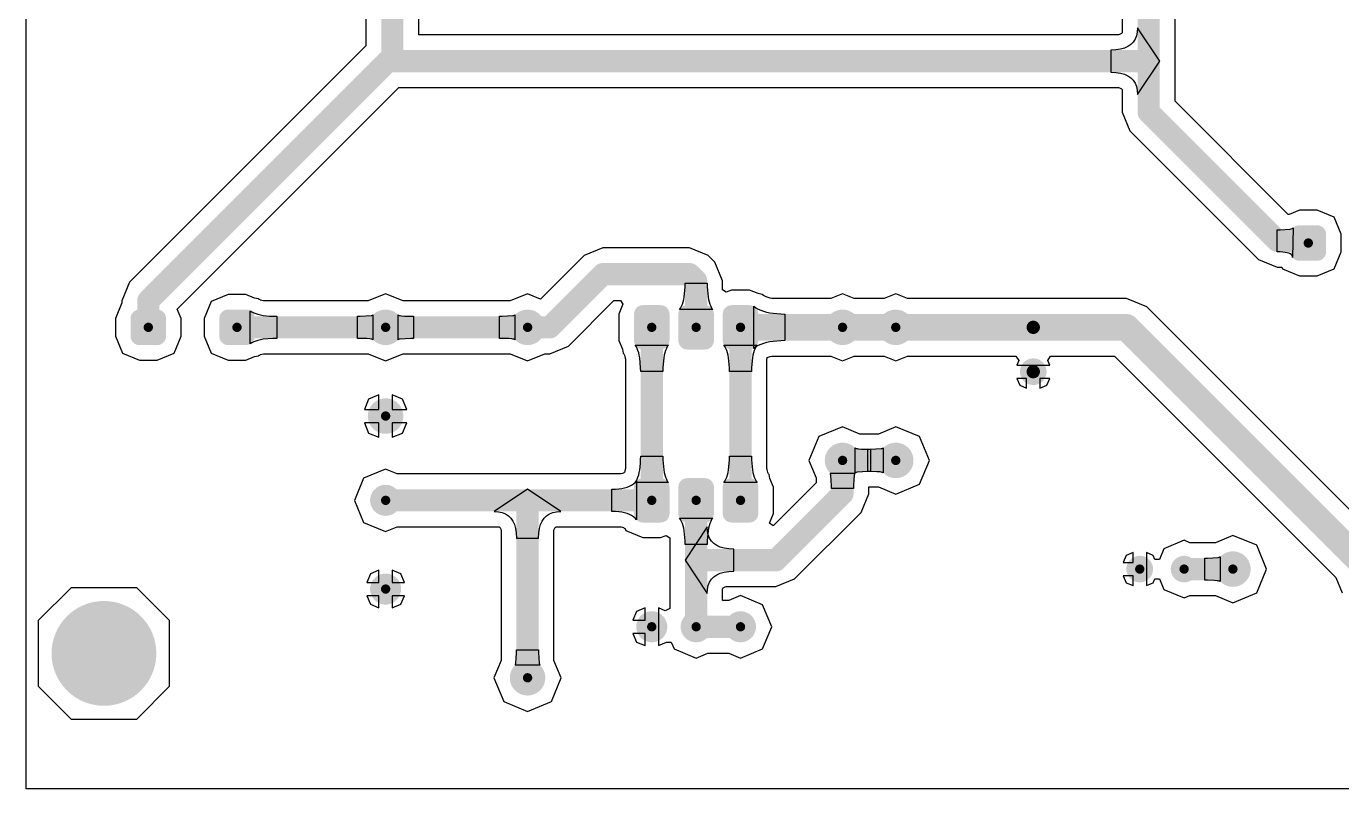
# Model space of a CAD drawing. Extents: x 1 to 6.91, y 1 to 4.95.
# Drawn here: x 1 to 3.965, y 1 to 2.719 of the extents above; entities that cross this region are included whole.
import ezdxf

# ---------------------------------------------------------------- set-up
doc = ezdxf.new("R2010")
doc.units = 0
doc.header["$MEASUREMENT"] = 0
doc.layers.add('BOTTOMLAYER', color=5, linetype='CONTINUOUS')
doc.layers.add('PADHOLELAYER', color=156, linetype='CONTINUOUS')

msp = doc.modelspace()

# ---------------------------------------------------------------- linework, layer by layer
at = {"layer": 'BOTTOMLAYER'}
for p, q in [((1, 1), (1, 4.945)), ((3.4705, 3.096), (3.4705, 2.7042)), ((3.5895, 2.64), (3.5895, 3.096)), ((1.8845, 2.6995), (1.8845, 2.9789)), ((1.7655, 2.9424), (1.7655, 2.6747)), ((3.4624, 2.6995), (1.8845, 2.6995)), ((3.4645, 2.7001), (3.4624, 2.6995)), ((3.4675, 2.7014), (3.4645, 2.7001)), ((3.4691, 2.7025), (3.4675, 2.7014)), ((3.4699, 2.7034), (3.4691, 2.7025)), ((3.4705, 2.7042), (3.4699, 2.7034)), ((3.5044, 2.7055), (3.5026, 2.697)), ((3.505, 2.715), (3.5044, 2.7055)), ((3.555, 2.64), (3.505, 2.715)), ((1.7655, 2.6747), (1.2329, 2.1421)), ((3.4756, 2.6695), (3.4666, 2.667)), ((3.4834, 2.673), (3.4756, 2.6695)), ((3.49, 2.6775), (3.4834, 2.673)), ((3.4954, 2.683), (3.49, 2.6775)), ((3.4996, 2.6895), (3.4954, 2.683)), ((3.5026, 2.697), (3.4996, 2.6895)), ((3.4564, 2.6655), (3.445, 2.665)), ((3.445, 2.665), (3.445, 2.615)), ((3.4666, 2.667), (3.4564, 2.6655)), ((3.505, 2.565), (3.555, 2.64)), ((3.555, 2.64), (3.555, 2.64)), ((3.555, 2.64), (3.555, 2.64)), ((3.555, 2.64), (3.555, 2.64)), ((3.555, 2.64), (3.555, 2.64)), ((3.555, 2.64), (3.555, 2.64)), ((3.555, 2.64), (3.555, 2.64)), ((3.555, 2.64), (3.555, 2.64)), ((3.555, 2.64), (3.555, 2.64)), ((3.555, 2.64), (3.555, 2.64)), ((3.555, 2.64), (3.555, 2.64)), ((3.5895, 2.5497), (3.5895, 2.64)), ((3.445, 2.615), (3.4564, 2.6145)), ((3.4564, 2.6145), (3.4666, 2.613)), ((3.4666, 2.613), (3.4756, 2.6105)), ((3.4756, 2.6105), (3.4834, 2.607)), ((1.3404, 2.0812), (1.8397, 2.5805)), ((1.8397, 2.5805), (3.4624, 2.5805)), ((3.4624, 2.5805), (3.4645, 2.5799)), ((3.4645, 2.5799), (3.4675, 2.5786)), ((3.4834, 2.607), (3.49, 2.6025)), ((3.49, 2.6025), (3.4954, 2.597)), ((3.4954, 2.597), (3.4996, 2.5905)), ((3.4996, 2.5905), (3.5026, 2.583)), ((3.5026, 2.583), (3.5044, 2.5745)), ((3.4675, 2.5786), (3.4691, 2.5775)), ((3.4691, 2.5775), (3.4699, 2.5766)), ((3.4699, 2.5766), (3.4705, 2.5758)), ((3.4705, 2.5758), (3.4705, 2.525)), ((3.5044, 2.5745), (3.505, 2.565)), ((3.4705, 2.525), (3.4879, 2.4829)), ((3.8447, 2.2945), (3.5895, 2.5497)), ((3.4879, 2.4829), (3.7779, 2.1929)), ((3.8469, 2.2945), (3.8447, 2.2945)), ((3.87, 2.3041), (3.8469, 2.2945)), ((3.91, 2.3041), (3.87, 2.3041)), ((3.9483, 2.2883), (3.91, 2.3041)), ((3.9641, 2.25), (3.9483, 2.2883)), ((3.82, 2.21), (3.82, 2.26)), ((3.82, 2.26), (3.8262, 2.26)), ((3.8262, 2.26), (3.8486, 2.2615)), ((3.8486, 2.2615), (3.8513, 2.262)), ((3.8513, 2.262), (3.8534, 2.2627)), ((3.8534, 2.2627), (3.8549, 2.2634)), ((3.8558, 2.2642), (3.8546, 2.1976)), ((3.8549, 2.2634), (3.8558, 2.2642)), ((3.9641, 2.21), (3.9641, 2.25)), ((2.2579, 2.2021), (2.1594, 2.1036)), ((2.3, 2.2195), (2.2579, 2.2021)), ((2.495, 2.2195), (2.3, 2.2195)), ((2.5371, 2.2021), (2.495, 2.2195)), ((2.5521, 2.1871), (2.5371, 2.2021)), ((3.8266, 2.2099), (3.82, 2.21)), ((3.8325, 2.2095), (3.8266, 2.2099)), ((3.8377, 2.2089), (3.8325, 2.2095)), ((3.8422, 2.208), (3.8377, 2.2089)), ((3.846, 2.2069), (3.8422, 2.208)), ((3.8492, 2.2055), (3.846, 2.2069)), ((3.8516, 2.2039), (3.8492, 2.2055)), ((3.8533, 2.2021), (3.8516, 2.2039)), ((3.8543, 2.2), (3.8533, 2.2021)), ((3.8546, 2.1976), (3.8543, 2.2)), ((3.9483, 2.1717), (3.9641, 2.21)), ((2.5695, 2.145), (2.5521, 2.1871)), ((3.7779, 2.1929), (3.82, 2.1755)), ((3.82, 2.1755), (3.8302, 2.1755)), ((3.8302, 2.1755), (3.8317, 2.1717)), ((3.8317, 2.1717), (3.87, 2.1559)), ((3.91, 2.1559), (3.9483, 2.1717)), ((1.2329, 2.1421), (1.2155, 2.1)), ((2.4849, 2.131), (2.485, 2.1394)), ((2.485, 2.1394), (2.535, 2.1394)), ((2.535, 2.1394), (2.5351, 2.131)), ((2.5695, 2.1246), (2.5695, 2.145)), ((3.87, 2.1559), (3.91, 2.1559)), ((1.455, 2.1141), (1.4167, 2.0983)), ((1.495, 2.1141), (1.455, 2.1141)), ((1.5144, 2.1061), (1.495, 2.1141)), ((1.5231, 2.1043), (1.5144, 2.1061)), ((1.81, 2.1158), (1.7708, 2.0995)), ((1.8492, 2.0995), (1.81, 2.1158)), ((2.13, 2.1158), (2.0908, 2.0995)), ((2.1594, 2.1036), (2.13, 2.1158)), ((2.4819, 2.1029), (2.483, 2.1091)), ((2.483, 2.1091), (2.4845, 2.1232)), ((2.4845, 2.1232), (2.4849, 2.131)), ((2.5351, 2.131), (2.537, 2.1091)), ((2.537, 2.1091), (2.5381, 2.1029)), ((2.5778, 2.1191), (2.5695, 2.1246)), ((2.59, 2.1241), (2.5778, 2.1191)), ((2.63, 2.1241), (2.59, 2.1241)), ((2.6496, 2.116), (2.63, 2.1241)), ((2.6585, 2.1141), (2.6496, 2.116)), ((2.662, 2.1116), (2.6585, 2.1141)), ((2.6647, 2.1101), (2.662, 2.1116)), ((2.668, 2.1086), (2.6647, 2.1101)), ((2.672, 2.1072), (2.668, 2.1086)), ((2.6767, 2.1059), (2.672, 2.1072)), ((2.681, 2.1049), (2.6767, 2.1059)), ((2.84, 2.1158), (2.8139, 2.1049)), ((2.8661, 2.1049), (2.84, 2.1158)), ((2.96, 2.1158), (2.9339, 2.1049)), ((2.9861, 2.1049), (2.96, 2.1158)), ((1.2155, 2.0952), (1.2009, 2.06)), ((1.2155, 2.1), (1.2155, 2.0952)), ((1.3491, 2.06), (1.3404, 2.0812)), ((1.4167, 2.0983), (1.4009, 2.06)), ((1.505, 2.0026), (1.505, 2.0774)), ((1.505, 2.0774), (1.5085, 2.075)), ((1.5251, 2.103), (1.5231, 2.1043)), ((1.5262, 2.1024), (1.5251, 2.103)), ((1.5281, 2.1016), (1.5262, 2.1024)), ((1.5309, 2.1008), (1.5281, 2.1016)), ((1.5346, 2.0999), (1.5309, 2.1008)), ((1.5366, 2.0995), (1.5346, 2.0999)), ((1.7708, 2.0995), (1.5366, 2.0995)), ((2.0908, 2.0995), (1.8492, 2.0995)), ((2.2221, 1.9979), (2.3247, 2.1005)), ((2.3247, 2.1005), (2.3395, 2.1005)), ((2.3451, 2.0922), (2.3359, 2.07)), ((2.3395, 2.1005), (2.3451, 2.0922)), ((2.4726, 2.08), (2.475, 2.0835)), ((2.5474, 2.08), (2.4726, 2.08)), ((2.475, 2.0835), (2.4771, 2.0876)), ((2.4771, 2.0876), (2.4789, 2.0921)), ((2.4789, 2.0921), (2.4805, 2.0973)), ((2.4805, 2.0973), (2.4819, 2.1029)), ((2.5381, 2.1029), (2.5395, 2.0973)), ((2.5395, 2.0973), (2.5411, 2.0921)), ((2.5411, 2.0921), (2.5429, 2.0876)), ((2.5429, 2.0876), (2.545, 2.0835)), ((2.545, 2.0835), (2.5474, 2.08)), ((2.64, 1.9926), (2.64, 2.0874)), ((2.64, 2.0874), (2.6448, 2.0841)), ((2.6448, 2.0841), (2.6501, 2.0811)), ((2.6501, 2.0811), (2.6558, 2.0785)), ((2.6558, 2.0785), (2.6621, 2.0763)), ((2.6621, 2.0763), (2.6688, 2.0743)), ((2.8139, 2.1049), (2.681, 2.1049)), ((2.9339, 2.1049), (2.8661, 2.1049)), ((3.48, 2.1049), (2.9861, 2.1049)), ((3.5259, 2.0859), (3.48, 2.1049)), ((4.056, 1.5559), (3.5259, 2.0859)), ((1.2009, 2.06), (1.2009, 2.02)), ((1.3491, 2.02), (1.3491, 2.06)), ((1.4009, 2.06), (1.4009, 2.02)), ((1.5085, 2.075), (1.5126, 2.0729)), ((1.5126, 2.0729), (1.5171, 2.0711)), ((1.5171, 2.0711), (1.5223, 2.0695)), ((1.5223, 2.0695), (1.5279, 2.0681)), ((1.5279, 2.0681), (1.5341, 2.067)), ((1.5341, 2.067), (1.5482, 2.0655)), ((1.5482, 2.0655), (1.556, 2.0651)), ((1.556, 2.0651), (1.5644, 2.065)), ((1.5644, 2.065), (1.5644, 2.015)), ((1.7468, 2.015), (1.7468, 2.065)), ((1.7468, 2.065), (1.7528, 2.065)), ((1.7528, 2.065), (1.7771, 2.0665)), ((1.7771, 2.0665), (1.7791, 2.0669)), ((1.7791, 2.0669), (1.7806, 2.0674)), ((1.7806, 2.0674), (1.7814, 2.068)), ((1.7814, 2.068), (1.7814, 2.012)), ((1.8386, 2.012), (1.8386, 2.068)), ((1.8386, 2.068), (1.8394, 2.0674)), ((1.8394, 2.0674), (1.8409, 2.0669)), ((1.8409, 2.0669), (1.8429, 2.0665)), ((1.8429, 2.0665), (1.8455, 2.0661)), ((1.8455, 2.0661), (1.8525, 2.0655)), ((1.8525, 2.0655), (1.8672, 2.065)), ((1.8672, 2.065), (1.8732, 2.065)), ((1.8732, 2.065), (1.8732, 2.015)), ((2.0668, 2.015), (2.0668, 2.065)), ((2.0668, 2.065), (2.0728, 2.065)), ((2.0728, 2.065), (2.0971, 2.0665)), ((2.0971, 2.0665), (2.0991, 2.0669)), ((2.0991, 2.0669), (2.1006, 2.0674)), ((2.1006, 2.0674), (2.1014, 2.068)), ((2.1014, 2.068), (2.1014, 2.012)), ((2.3359, 2.07), (2.3359, 2.01)), ((2.6688, 2.0743), (2.6761, 2.0728)), ((2.6761, 2.0728), (2.6838, 2.0716)), ((2.6838, 2.0716), (2.7008, 2.0702)), ((2.7008, 2.0702), (2.7101, 2.07)), ((2.7101, 2.07), (2.7101, 2.01)), ((1.2009, 2.02), (1.2167, 1.9817)), ((1.3333, 1.9817), (1.3491, 2.02)), ((1.4009, 2.02), (1.4167, 1.9817)), ((1.5085, 2.005), (1.505, 2.0026)), ((1.5126, 2.0071), (1.5085, 2.005)), ((1.5171, 2.0089), (1.5126, 2.0071)), ((1.5223, 2.0105), (1.5171, 2.0089)), ((1.5279, 2.0119), (1.5223, 2.0105)), ((1.5341, 2.013), (1.5279, 2.0119)), ((1.556, 2.0149), (1.5341, 2.013)), ((1.5644, 2.015), (1.556, 2.0149)), ((1.7528, 2.015), (1.7468, 2.015)), ((1.7675, 2.0145), (1.7528, 2.015)), ((1.7745, 2.0139), (1.7675, 2.0145)), ((1.7771, 2.0135), (1.7745, 2.0139)), ((1.7791, 2.0131), (1.7771, 2.0135)), ((1.7806, 2.0126), (1.7791, 2.0131)), ((1.7814, 2.012), (1.7806, 2.0126)), ((1.8394, 2.0126), (1.8386, 2.012)), ((1.8409, 2.0131), (1.8394, 2.0126)), ((1.8429, 2.0135), (1.8409, 2.0131)), ((1.8672, 2.015), (1.8429, 2.0135)), ((1.8732, 2.015), (1.8672, 2.015)), ((2.0728, 2.015), (2.0668, 2.015)), ((2.0875, 2.0145), (2.0728, 2.015)), ((2.0945, 2.0139), (2.0875, 2.0145)), ((2.0971, 2.0135), (2.0945, 2.0139)), ((2.0991, 2.0131), (2.0971, 2.0135)), ((2.1006, 2.0126), (2.0991, 2.0131)), ((2.1014, 2.012), (2.1006, 2.0126)), ((2.18, 1.9805), (2.2221, 1.9979)), ((2.3359, 2.01), (2.3439, 1.9906)), ((2.3439, 1.9906), (2.3457, 1.9819)), ((2.375, 1.9965), (2.3726, 2)), ((2.3726, 2), (2.4474, 2)), ((2.3771, 1.9924), (2.375, 1.9965)), ((2.3789, 1.9879), (2.3771, 1.9924)), ((2.3805, 1.9827), (2.3789, 1.9879)), ((2.4411, 1.9879), (2.4395, 1.9827)), ((2.4429, 1.9924), (2.4411, 1.9879)), ((2.445, 1.9965), (2.4429, 1.9924)), ((2.4474, 2), (2.445, 1.9965)), ((2.575, 1.9965), (2.5726, 2)), ((2.5726, 2), (2.6474, 2)), ((2.5771, 1.9924), (2.575, 1.9965)), ((2.5789, 1.9879), (2.5771, 1.9924)), ((2.5805, 1.9827), (2.5789, 1.9879)), ((2.6411, 1.9879), (2.6395, 1.9827)), ((2.6448, 1.9959), (2.64, 1.9926)), ((2.6429, 1.9924), (2.6411, 1.9879)), ((2.645, 1.9965), (2.6429, 1.9924)), ((2.6501, 1.9989), (2.6448, 1.9959)), ((2.6474, 2), (2.645, 1.9965)), ((2.6558, 2.0015), (2.6501, 1.9989)), ((2.6621, 2.0037), (2.6558, 2.0015)), ((2.6688, 2.0057), (2.6621, 2.0037)), ((2.6761, 2.0072), (2.6688, 2.0057)), ((2.6838, 2.0084), (2.6761, 2.0072)), ((2.7008, 2.0098), (2.6838, 2.0084)), ((2.7101, 2.01), (2.7008, 2.0098)), ((1.2167, 1.9817), (1.255, 1.9659)), ((1.255, 1.9659), (1.295, 1.9659)), ((1.295, 1.9659), (1.3333, 1.9817)), ((1.4167, 1.9817), (1.455, 1.9659)), ((1.455, 1.9659), (1.495, 1.9659)), ((1.495, 1.9659), (1.5144, 1.9739)), ((1.5144, 1.9739), (1.5231, 1.9757)), ((1.5231, 1.9757), (1.5251, 1.977)), ((1.5251, 1.977), (1.5262, 1.9776)), ((1.5262, 1.9776), (1.5281, 1.9784)), ((1.5281, 1.9784), (1.5309, 1.9792)), ((1.5309, 1.9792), (1.5346, 1.9801)), ((1.5346, 1.9801), (1.5366, 1.9805)), ((1.5366, 1.9805), (1.7708, 1.9805)), ((1.7708, 1.9805), (1.81, 1.9642)), ((1.81, 1.9642), (1.8492, 1.9805)), ((1.8492, 1.9805), (2.0908, 1.9805)), ((2.0908, 1.9805), (2.13, 1.9642)), ((2.13, 1.9642), (2.1692, 1.9805)), ((2.1692, 1.9805), (2.18, 1.9805)), ((2.3457, 1.9819), (2.347, 1.9799)), ((2.347, 1.9799), (2.3476, 1.9788)), ((2.3476, 1.9788), (2.3484, 1.9769)), ((2.3484, 1.9769), (2.3492, 1.9741)), ((2.3492, 1.9741), (2.3501, 1.9704)), ((2.3501, 1.9704), (2.3505, 1.9684)), ((2.3505, 1.9684), (2.3505, 1.7216)), ((2.3819, 1.9771), (2.3805, 1.9827)), ((2.383, 1.9709), (2.3819, 1.9771)), ((2.3849, 1.949), (2.383, 1.9709)), ((2.437, 1.9709), (2.4355, 1.9568)), ((2.4381, 1.9771), (2.437, 1.9709)), ((2.4395, 1.9827), (2.4381, 1.9771)), ((2.5819, 1.9771), (2.5805, 1.9827)), ((2.583, 1.9709), (2.5819, 1.9771)), ((2.5849, 1.949), (2.583, 1.9709)), ((2.637, 1.9709), (2.6355, 1.9568)), ((2.6381, 1.9771), (2.637, 1.9709)), ((2.6395, 1.9827), (2.6381, 1.9771)), ((2.6695, 1.9684), (2.6699, 1.9704)), ((2.6695, 1.7216), (2.6695, 1.9684)), ((2.6699, 1.9704), (2.6703, 1.9722)), ((2.6703, 1.9722), (2.672, 1.9728)), ((2.672, 1.9728), (2.6767, 1.9741)), ((2.6767, 1.9741), (2.681, 1.9751)), ((2.681, 1.9751), (2.8139, 1.9751)), ((2.8139, 1.9751), (2.84, 1.9642)), ((2.84, 1.9642), (2.8661, 1.9751)), ((2.8661, 1.9751), (2.9339, 1.9751)), ((2.9339, 1.9751), (2.96, 1.9642)), ((2.96, 1.9642), (2.9861, 1.9751)), ((2.9861, 1.9751), (3.2308, 1.9751)), ((3.2308, 1.9751), (3.2371, 1.9651)), ((3.2371, 1.9651), (3.2329, 1.955)), ((3.3029, 1.9651), (3.3092, 1.9751)), ((3.3071, 1.955), (3.3029, 1.9651)), ((3.3092, 1.9751), (3.4531, 1.9751)), ((3.4531, 1.9751), (3.9521, 1.4761)), ((2.385, 1.9406), (2.3849, 1.949)), ((2.435, 1.9406), (2.385, 1.9406)), ((2.4351, 1.949), (2.435, 1.9406)), ((2.4355, 1.9568), (2.4351, 1.949)), ((2.585, 1.9406), (2.5849, 1.949)), ((2.635, 1.9406), (2.585, 1.9406)), ((2.6351, 1.949), (2.635, 1.9406)), ((2.6355, 1.9568), (2.6351, 1.949)), ((3.2329, 1.955), (3.3071, 1.955)), ((3.255, 1.925), (3.2329, 1.925)), ((3.2329, 1.925), (3.2394, 1.9094)), ((3.2394, 1.9094), (3.255, 1.9029)), ((3.255, 1.9029), (3.255, 1.925)), ((3.3071, 1.925), (3.285, 1.925)), ((3.285, 1.925), (3.285, 1.9029)), ((3.285, 1.9029), (3.3006, 1.9094)), ((3.3006, 1.9094), (3.3071, 1.925)), ((1.7717, 1.8783), (1.7621, 1.855)), ((1.795, 1.8879), (1.7717, 1.8783)), ((1.795, 1.855), (1.795, 1.8879)), ((1.8483, 1.8783), (1.825, 1.8879)), ((1.825, 1.8879), (1.825, 1.855)), ((1.8579, 1.855), (1.8483, 1.8783)), ((1.7621, 1.855), (1.795, 1.855)), ((1.825, 1.855), (1.8579, 1.855)), ((1.795, 1.825), (1.7621, 1.825)), ((1.7621, 1.825), (1.7717, 1.8017)), ((1.795, 1.7921), (1.795, 1.825)), ((1.8579, 1.825), (1.825, 1.825)), ((1.825, 1.825), (1.825, 1.7921)), ((1.8483, 1.8017), (1.8579, 1.825)), ((2.84, 1.8158), (2.7864, 1.7936)), ((2.8792, 1.7995), (2.84, 1.8158)), ((2.96, 1.8158), (2.9208, 1.7995)), ((3.0136, 1.7936), (2.96, 1.8158)), ((1.7717, 1.8017), (1.795, 1.7921)), ((1.825, 1.7921), (1.8483, 1.8017)), ((2.7864, 1.7936), (2.7642, 1.74)), ((2.9208, 1.7995), (2.8792, 1.7995)), ((3.0358, 1.74), (3.0136, 1.7936)), ((2.8686, 1.712), (2.8686, 1.768)), ((2.8686, 1.768), (2.8694, 1.7674)), ((2.8694, 1.7674), (2.8709, 1.7669)), ((2.8709, 1.7669), (2.8729, 1.7665)), ((2.8729, 1.7665), (2.8755, 1.7661)), ((2.8755, 1.7661), (2.8825, 1.7655)), ((2.8825, 1.7655), (2.8972, 1.765)), ((2.8968, 1.715), (2.8968, 1.765)), ((2.8968, 1.765), (2.9028, 1.765)), ((2.8972, 1.765), (2.9032, 1.765)), ((2.9028, 1.765), (2.9271, 1.7665)), ((2.9032, 1.765), (2.9032, 1.715)), ((2.9271, 1.7665), (2.9291, 1.7669)), ((2.9291, 1.7669), (2.9306, 1.7674)), ((2.9306, 1.7674), (2.9314, 1.768)), ((2.9314, 1.768), (2.9314, 1.712)), ((1.81, 1.7204), (1.7603, 1.6997)), ((1.8361, 1.7095), (1.81, 1.7204)), ((2.3505, 1.7216), (2.3501, 1.7196)), ((2.383, 1.7191), (2.3845, 1.7332)), ((2.3845, 1.7332), (2.3849, 1.741)), ((2.3849, 1.741), (2.385, 1.7494)), ((2.385, 1.7494), (2.435, 1.7494)), ((2.435, 1.7494), (2.4351, 1.741)), ((2.4351, 1.741), (2.437, 1.7191)), ((2.583, 1.7191), (2.5845, 1.7332)), ((2.5845, 1.7332), (2.5849, 1.741)), ((2.5849, 1.741), (2.585, 1.7494)), ((2.585, 1.7494), (2.635, 1.7494)), ((2.635, 1.7494), (2.6351, 1.741)), ((2.6351, 1.741), (2.637, 1.7191)), ((2.6699, 1.7196), (2.6695, 1.7216)), ((2.7642, 1.74), (2.7805, 1.7008)), ((3.0136, 1.6864), (3.0358, 1.74)), ((1.7603, 1.6997), (1.7396, 1.65)), ((2.3405, 1.7095), (1.8361, 1.7095)), ((2.3407, 1.7096), (2.3405, 1.7095)), ((2.3439, 1.7105), (2.3407, 1.7096)), ((2.3463, 1.7115), (2.3439, 1.7105)), ((2.348, 1.7124), (2.3463, 1.7115)), ((2.3481, 1.7124), (2.348, 1.7124)), ((2.3484, 1.7131), (2.3481, 1.7124)), ((2.3492, 1.7159), (2.3484, 1.7131)), ((2.3501, 1.7196), (2.3492, 1.7159)), ((2.3689, 1.6873), (2.3726, 1.6905)), ((2.3726, 1.6905), (2.3758, 1.6942)), ((2.3726, 1.69), (2.375, 1.6935)), ((2.375, 1.6935), (2.3771, 1.6976)), ((2.3758, 1.6942), (2.3758, 1.6058)), ((2.3771, 1.6976), (2.3789, 1.7021)), ((2.3789, 1.7021), (2.3805, 1.7073)), ((2.3805, 1.7073), (2.3819, 1.7129)), ((2.3819, 1.7129), (2.383, 1.7191)), ((2.437, 1.7191), (2.4381, 1.7129)), ((2.4381, 1.7129), (2.4395, 1.7073)), ((2.4395, 1.7073), (2.4411, 1.7021)), ((2.4411, 1.7021), (2.4429, 1.6976)), ((2.4429, 1.6976), (2.445, 1.6935)), ((2.445, 1.6935), (2.4474, 1.69)), ((2.5726, 1.69), (2.575, 1.6935)), ((2.575, 1.6935), (2.5771, 1.6976)), ((2.5771, 1.6976), (2.5789, 1.7021)), ((2.5789, 1.7021), (2.5805, 1.7073)), ((2.5805, 1.7073), (2.5819, 1.7129)), ((2.5819, 1.7129), (2.583, 1.7191)), ((2.637, 1.7191), (2.6381, 1.7129)), ((2.6381, 1.7129), (2.6395, 1.7073)), ((2.6395, 1.7073), (2.6411, 1.7021)), ((2.6411, 1.7021), (2.6429, 1.6976)), ((2.6429, 1.6976), (2.645, 1.6935)), ((2.645, 1.6935), (2.6474, 1.69)), ((2.6708, 1.7159), (2.6699, 1.7196)), ((2.6716, 1.7131), (2.6708, 1.7159)), ((2.6724, 1.7112), (2.6716, 1.7131)), ((2.673, 1.7101), (2.6724, 1.7112)), ((2.6743, 1.7081), (2.673, 1.7101)), ((2.6761, 1.6994), (2.6743, 1.7081)), ((2.6841, 1.68), (2.6761, 1.6994)), ((2.7805, 1.7008), (2.7805, 1.6897)), ((2.8126, 1.7106), (2.812, 1.7114)), ((2.812, 1.7114), (2.868, 1.7114)), ((2.8131, 1.7091), (2.8126, 1.7106)), ((2.8135, 1.7071), (2.8131, 1.7091)), ((2.815, 1.6828), (2.8135, 1.7071)), ((2.8655, 1.6975), (2.865, 1.6828)), ((2.8661, 1.7045), (2.8655, 1.6975)), ((2.8665, 1.7071), (2.8661, 1.7045)), ((2.8669, 1.7091), (2.8665, 1.7071)), ((2.8674, 1.7106), (2.8669, 1.7091)), ((2.868, 1.7114), (2.8674, 1.7106)), ((2.8694, 1.7126), (2.8686, 1.712)), ((2.8709, 1.7131), (2.8694, 1.7126)), ((2.8729, 1.7135), (2.8709, 1.7131)), ((2.8972, 1.715), (2.8729, 1.7135)), ((2.9028, 1.715), (2.8968, 1.715)), ((2.9032, 1.715), (2.8972, 1.715)), ((2.9175, 1.7145), (2.9028, 1.715)), ((2.9245, 1.7139), (2.9175, 1.7145)), ((2.9271, 1.7135), (2.9245, 1.7139)), ((2.9291, 1.7131), (2.9271, 1.7135)), ((2.9306, 1.7126), (2.9291, 1.7131)), ((2.9314, 1.712), (2.9306, 1.7126)), ((2.13, 1.675), (2.055, 1.625)), ((2.205, 1.625), (2.13, 1.675)), ((2.13, 1.675), (2.13, 1.675)), ((2.13, 1.675), (2.13, 1.675)), ((2.13, 1.675), (2.13, 1.675)), ((2.13, 1.675), (2.13, 1.675)), ((2.13, 1.675), (2.13, 1.675)), ((2.13, 1.675), (2.13, 1.675)), ((2.13, 1.675), (2.13, 1.675)), ((2.13, 1.675), (2.13, 1.675)), ((2.13, 1.675), (2.13, 1.675)), ((2.13, 1.675), (2.13, 1.675)), ((2.3199, 1.675), (2.3279, 1.6752)), ((2.3199, 1.625), (2.3199, 1.675)), ((2.3279, 1.6752), (2.3354, 1.6758)), ((2.3354, 1.6758), (2.3423, 1.6767)), ((2.3423, 1.6767), (2.3486, 1.6781)), ((2.3486, 1.6781), (2.3545, 1.6798)), ((2.3545, 1.6798), (2.3598, 1.6819)), ((2.3598, 1.6819), (2.3646, 1.6844)), ((2.3646, 1.6844), (2.3689, 1.6873)), ((2.4474, 1.69), (2.3726, 1.69)), ((2.6474, 1.69), (2.5726, 1.69)), ((2.7805, 1.6897), (2.6837, 1.5929)), ((2.6841, 1.62), (2.6841, 1.68)), ((2.815, 1.6768), (2.815, 1.6828)), ((2.865, 1.6768), (2.815, 1.6768)), ((2.865, 1.6828), (2.865, 1.6768)), ((2.8821, 1.6229), (2.8995, 1.665)), ((2.8995, 1.665), (2.8995, 1.6805)), ((2.8995, 1.6805), (2.9208, 1.6805)), ((2.9208, 1.6805), (2.96, 1.6642)), ((2.96, 1.6642), (3.0136, 1.6864)), ((1.7396, 1.65), (1.7603, 1.6003)), ((2.055, 1.625), (2.0645, 1.6244)), ((2.0645, 1.6244), (2.073, 1.6226)), ((2.073, 1.6226), (2.0805, 1.6196)), ((2.0805, 1.6196), (2.087, 1.6154)), ((2.087, 1.6154), (2.0925, 1.61)), ((2.0925, 1.61), (2.097, 1.6034)), ((2.097, 1.6034), (2.1005, 1.5956)), ((2.1595, 1.5956), (2.163, 1.6034)), ((2.163, 1.6034), (2.1675, 1.61)), ((2.1675, 1.61), (2.173, 1.6154)), ((2.173, 1.6154), (2.1795, 1.6196)), ((2.1795, 1.6196), (2.187, 1.6226)), ((2.187, 1.6226), (2.1955, 1.6244)), ((2.1955, 1.6244), (2.205, 1.625)), ((2.3279, 1.6248), (2.3199, 1.625)), ((2.3354, 1.6242), (2.3279, 1.6248)), ((2.3423, 1.6233), (2.3354, 1.6242)), ((2.3486, 1.6219), (2.3423, 1.6233)), ((2.3545, 1.6202), (2.3486, 1.6219)), ((2.3598, 1.6181), (2.3545, 1.6202)), ((2.3646, 1.6156), (2.3598, 1.6181)), ((2.3689, 1.6127), (2.3646, 1.6156)), ((2.3726, 1.6095), (2.3689, 1.6127)), ((2.3758, 1.6058), (2.3726, 1.6095)), ((2.475, 1.6065), (2.4726, 1.61)), ((2.4726, 1.61), (2.5474, 1.61)), ((2.4771, 1.6024), (2.475, 1.6065)), ((2.4789, 1.5979), (2.4771, 1.6024)), ((2.5429, 1.6024), (2.5411, 1.5979)), ((2.545, 1.6065), (2.5429, 1.6024)), ((2.5474, 1.61), (2.545, 1.6065)), ((2.6752, 1.5986), (2.6841, 1.62)), ((2.7321, 1.4729), (2.8821, 1.6229)), ((1.7603, 1.6003), (1.81, 1.5796)), ((1.81, 1.5796), (1.8361, 1.5905)), ((1.8361, 1.5905), (2.0658, 1.5905)), ((2.0658, 1.5905), (2.0666, 1.5899)), ((2.0666, 1.5899), (2.0675, 1.5891)), ((2.0675, 1.5891), (2.0686, 1.5875)), ((2.0686, 1.5875), (2.0699, 1.5845)), ((2.0699, 1.5845), (2.0705, 1.5824)), ((2.0705, 1.5824), (2.0705, 1.2892)), ((2.1005, 1.5956), (2.103, 1.5866)), ((2.103, 1.5866), (2.1045, 1.5764)), ((2.1045, 1.5764), (2.105, 1.565)), ((2.155, 1.565), (2.1555, 1.5764)), ((2.1555, 1.5764), (2.157, 1.5866)), ((2.157, 1.5866), (2.1595, 1.5956)), ((2.1895, 1.5824), (2.1901, 1.5845)), ((2.1895, 1.2892), (2.1895, 1.5824)), ((2.1901, 1.5845), (2.1914, 1.5875)), ((2.1914, 1.5875), (2.1925, 1.5891)), ((2.1925, 1.5891), (2.1934, 1.5899)), ((2.1934, 1.5899), (2.1942, 1.5905)), ((2.1942, 1.5905), (2.3405, 1.5905)), ((2.3405, 1.5905), (2.3407, 1.5904)), ((2.3407, 1.5904), (2.3439, 1.5895)), ((2.3439, 1.5895), (2.3463, 1.5885)), ((2.3463, 1.5885), (2.348, 1.5876)), ((2.348, 1.5876), (2.349, 1.5869)), ((2.349, 1.5869), (2.3497, 1.5864)), ((2.3497, 1.5864), (2.3499, 1.5861)), ((2.3499, 1.5861), (2.3517, 1.5817)), ((2.3517, 1.5817), (2.39, 1.5659)), ((2.4805, 1.5927), (2.4789, 1.5979)), ((2.4819, 1.5871), (2.4805, 1.5927)), ((2.483, 1.5809), (2.4819, 1.5871)), ((2.4849, 1.559), (2.483, 1.5809)), ((2.535, 1.59), (2.485, 1.515)), ((2.5356, 1.5805), (2.535, 1.59)), ((2.537, 1.5809), (2.5355, 1.5668)), ((2.5374, 1.572), (2.5356, 1.5805)), ((2.5381, 1.5871), (2.537, 1.5809)), ((2.5404, 1.5645), (2.5374, 1.572)), ((2.5395, 1.5927), (2.5381, 1.5871)), ((2.5411, 1.5979), (2.5395, 1.5927)), ((2.6837, 1.5929), (2.6752, 1.5986)), ((2.105, 1.565), (2.155, 1.565)), ((2.39, 1.5659), (2.43, 1.5659)), ((2.43, 1.5659), (2.4422, 1.5709)), ((2.4422, 1.5709), (2.4505, 1.5654)), ((2.4505, 1.5654), (2.4505, 1.515)), ((2.485, 1.5506), (2.4849, 1.559)), ((2.535, 1.5506), (2.485, 1.5506)), ((2.5351, 1.559), (2.535, 1.5506)), ((2.5355, 1.5668), (2.5351, 1.559)), ((2.5446, 1.558), (2.5404, 1.5645)), ((2.55, 1.5525), (2.5446, 1.558)), ((2.5566, 1.548), (2.55, 1.5525)), ((2.5644, 1.5445), (2.5566, 1.548)), ((2.5734, 1.542), (2.5644, 1.5445)), ((2.5836, 1.5405), (2.5734, 1.542)), ((3.61, 1.5599), (3.5641, 1.5409)), ((3.6231, 1.5545), (3.61, 1.5599)), ((3.6808, 1.5545), (3.6231, 1.5545)), ((3.72, 1.5708), (3.6808, 1.5545)), ((3.7736, 1.5486), (3.72, 1.5708)), ((3.7958, 1.495), (3.7736, 1.5486)), ((2.4505, 1.515), (2.4505, 1.4065)), ((2.485, 1.515), (2.485, 1.515)), ((2.485, 1.515), (2.485, 1.515)), ((2.485, 1.515), (2.485, 1.515)), ((2.485, 1.515), (2.485, 1.515)), ((2.485, 1.515), (2.485, 1.515)), ((2.485, 1.515), (2.485, 1.515)), ((2.485, 1.515), (2.485, 1.515)), ((2.485, 1.515), (2.485, 1.515)), ((2.485, 1.515), (2.485, 1.515)), ((2.485, 1.515), (2.485, 1.515)), ((2.485, 1.515), (2.535, 1.44)), ((2.595, 1.54), (2.5836, 1.5405)), ((2.595, 1.49), (2.595, 1.54)), ((3.4794, 1.5256), (3.4729, 1.51)), ((3.495, 1.5321), (3.4794, 1.5256)), ((3.495, 1.51), (3.495, 1.5321)), ((3.5406, 1.5256), (3.525, 1.5321)), ((3.525, 1.5321), (3.525, 1.495)), ((3.5442, 1.517), (3.5406, 1.5256)), ((3.5542, 1.517), (3.5442, 1.517)), ((3.5641, 1.5409), (3.5542, 1.517)), ((3.6568, 1.47), (3.6568, 1.52)), ((3.6568, 1.52), (3.6628, 1.52)), ((3.6628, 1.52), (3.6871, 1.5215)), ((3.6871, 1.5215), (3.6891, 1.5219)), ((3.6891, 1.5219), (3.6906, 1.5224)), ((3.6906, 1.5224), (3.6914, 1.523)), ((3.6914, 1.523), (3.6914, 1.467)), ((1.7756, 1.4844), (1.7675, 1.465)), ((1.795, 1.4925), (1.7756, 1.4844)), ((1.795, 1.465), (1.795, 1.4925)), ((1.8444, 1.4844), (1.825, 1.4925)), ((1.825, 1.4925), (1.825, 1.465)), ((1.8525, 1.465), (1.8444, 1.4844)), ((2.5566, 1.482), (2.5644, 1.4855)), ((2.5644, 1.4855), (2.5734, 1.488)), ((2.5734, 1.488), (2.5836, 1.4895)), ((2.5836, 1.4895), (2.595, 1.49)), ((3.4729, 1.51), (3.495, 1.51)), ((3.525, 1.495), (3.525, 1.4579)), ((3.7736, 1.4414), (3.7958, 1.495)), ((1.1009, 1.4531), (1.0269, 1.3791)), ((1.2491, 1.4531), (1.1009, 1.4531)), ((1.3231, 1.3791), (1.2491, 1.4531)), ((1.7675, 1.465), (1.795, 1.465)), ((1.825, 1.465), (1.8525, 1.465)), ((2.5356, 1.4495), (2.5374, 1.458)), ((2.5374, 1.458), (2.5404, 1.4655)), ((2.5404, 1.4655), (2.5446, 1.472)), ((2.5446, 1.472), (2.55, 1.4775)), ((2.55, 1.4775), (2.5566, 1.482)), ((2.5709, 1.4525), (2.5725, 1.4536)), ((2.5725, 1.4536), (2.5755, 1.4549)), ((2.5755, 1.4549), (2.5776, 1.4555)), ((2.5776, 1.4555), (2.69, 1.4555)), ((2.69, 1.4555), (2.7321, 1.4729)), ((3.495, 1.48), (3.4729, 1.48)), ((3.4729, 1.48), (3.4794, 1.4644)), ((3.4794, 1.4644), (3.495, 1.4579)), ((3.495, 1.4579), (3.495, 1.48)), ((3.525, 1.4579), (3.5406, 1.4644)), ((3.5406, 1.4644), (3.5442, 1.473)), ((3.5442, 1.473), (3.5542, 1.473)), ((3.5542, 1.473), (3.5641, 1.4491)), ((3.6628, 1.47), (3.6568, 1.47)), ((3.6775, 1.4695), (3.6628, 1.47)), ((3.6845, 1.4689), (3.6775, 1.4695)), ((3.6871, 1.4685), (3.6845, 1.4689)), ((3.6891, 1.4681), (3.6871, 1.4685)), ((3.6906, 1.4676), (3.6891, 1.4681)), ((3.6914, 1.467), (3.6906, 1.4676)), ((3.9521, 1.4761), (3.9664, 1.4414)), ((1.795, 1.435), (1.7675, 1.435)), ((1.7675, 1.435), (1.7756, 1.4156)), ((1.795, 1.4075), (1.795, 1.435)), ((1.8525, 1.435), (1.825, 1.435)), ((1.825, 1.435), (1.825, 1.4075)), ((1.8444, 1.4156), (1.8525, 1.435)), ((2.535, 1.44), (2.5356, 1.4495)), ((2.5695, 1.4508), (2.5701, 1.4516)), ((2.5695, 1.4245), (2.5695, 1.4508)), ((2.5839, 1.4245), (2.5695, 1.4245)), ((2.5701, 1.4516), (2.5709, 1.4525)), ((2.61, 1.4354), (2.5839, 1.4245)), ((2.6597, 1.4147), (2.61, 1.4354)), ((3.5641, 1.4491), (3.61, 1.4301)), ((3.61, 1.4301), (3.6231, 1.4355)), ((3.6231, 1.4355), (3.6808, 1.4355)), ((3.6808, 1.4355), (3.72, 1.4192)), ((3.72, 1.4192), (3.7736, 1.4414)), ((1.7756, 1.4156), (1.795, 1.4075)), ((1.825, 1.4075), (1.8444, 1.4156)), ((2.3756, 1.3994), (2.3675, 1.38)), ((2.395, 1.4075), (2.3756, 1.3994)), ((2.395, 1.38), (2.395, 1.4075)), ((2.4405, 1.4011), (2.425, 1.4075)), ((2.425, 1.4075), (2.425, 1.365)), ((2.4505, 1.4065), (2.4405, 1.4011)), ((2.6804, 1.365), (2.6597, 1.4147)), ((1.0269, 1.3791), (1.0269, 1.2309)), ((1.3231, 1.2309), (1.3231, 1.3791)), ((2.3675, 1.38), (2.395, 1.38)), ((2.425, 1.365), (2.425, 1.3225)), ((2.6597, 1.3153), (2.6804, 1.365)), ((2.395, 1.35), (2.3675, 1.35)), ((2.3675, 1.35), (2.3756, 1.3306)), ((2.395, 1.3225), (2.395, 1.35)), ((2.1045, 1.2925), (2.105, 1.3072)), ((2.105, 1.3132), (2.155, 1.3132)), ((2.105, 1.3072), (2.105, 1.3132)), ((2.155, 1.3132), (2.155, 1.3072)), ((2.155, 1.3072), (2.1565, 1.2829)), ((2.3756, 1.3306), (2.395, 1.3225)), ((2.425, 1.3225), (2.4433, 1.3301)), ((2.4433, 1.3301), (2.4481, 1.3306)), ((2.4481, 1.3306), (2.4539, 1.3306)), ((2.4539, 1.3306), (2.4603, 1.3153)), ((2.4603, 1.3153), (2.51, 1.2946)), ((2.51, 1.2946), (2.5361, 1.3055)), ((2.5361, 1.3055), (2.5839, 1.3055)), ((2.5839, 1.3055), (2.61, 1.2946)), ((2.61, 1.2946), (2.6597, 1.3153)), ((2.0705, 1.2892), (2.0542, 1.25)), ((2.102, 1.2786), (2.1026, 1.2794)), ((2.158, 1.2786), (2.102, 1.2786)), ((2.1026, 1.2794), (2.1031, 1.2809)), ((2.1031, 1.2809), (2.1035, 1.2829)), ((2.1035, 1.2829), (2.1039, 1.2855)), ((2.1039, 1.2855), (2.1045, 1.2925)), ((2.1565, 1.2829), (2.1569, 1.2809)), ((2.1569, 1.2809), (2.1574, 1.2794)), ((2.1574, 1.2794), (2.158, 1.2786)), ((2.2058, 1.25), (2.1895, 1.2892)), ((2.0542, 1.25), (2.0764, 1.1964)), ((2.1836, 1.1964), (2.2058, 1.25)), ((1.0269, 1.2309), (1.1009, 1.1569)), ((1.2491, 1.1569), (1.3231, 1.2309)), ((2.0764, 1.1964), (2.13, 1.1742)), ((2.13, 1.1742), (2.1836, 1.1964)), ((1.1009, 1.1569), (1.2491, 1.1569)), ((6.91, 1), (1, 1))]:
    msp.add_line(p, q, dxfattribs=at)
for points, const_width in [([(3.53, 2.64), (3.53, 3.175)], 0.05), ([(1.825, 2.64), (1.825, 3.005)], 0.05), ([(1.275, 2.1), (1.8225, 2.6475)], 0.05), ([(1.825, 2.64), (3.53, 2.64)], 0.05), ([(3.53, 2.525), (3.53, 2.64)], 0.05), ([(3.53, 2.525), (3.82, 2.235)], 0.05), ([(3.82, 2.235), (3.885, 2.235)], 0.05), ([(3.885, 2.235), (3.89, 2.23)], 0.05), ([(2.18, 2.04), (2.3, 2.16)], 0.05), ([(2.3, 2.16), (2.495, 2.16)], 0.05), ([(2.495, 2.16), (2.51, 2.145)], 0.05), ([(2.51, 2.04), (2.51, 2.145)], 0.05), ([(1.275, 2.04), (1.275, 2.1)], 0.05), ([(1.475, 2.04), (1.81, 2.04)], 0.05), ([(1.81, 2.04), (2.13, 2.04)], 0.05), ([(2.13, 2.04), (2.18, 2.04)], 0.05), ([(2.41, 1.65), (2.41, 2.04)], 0.05), ([(2.61, 2.04), (2.84, 2.04)], 0.06), ([(2.61, 1.65), (2.61, 2.04)], 0.05), ([(2.84, 2.04), (2.96, 2.04)], 0.06), ([(2.96, 2.04), (3.27, 2.04)], 0.06), ([(3.27, 2.04), (3.48, 2.04)], 0.06), ([(3.48, 2.04), (4.425, 1.095)], 0.06), ([(2.84, 1.74), (2.96, 1.74)], 0.05), ([(2.84, 1.665), (2.84, 1.74)], 0.05), ([(1.81, 1.65), (2.13, 1.65)], 0.05), ([(2.13, 1.65), (2.41, 1.65)], 0.05), ([(2.13, 1.25), (2.13, 1.65)], 0.05), ([(2.51, 1.515), (2.51, 1.65)], 0.05), ([(2.69, 1.515), (2.84, 1.665)], 0.05), ([(2.51, 1.515), (2.69, 1.515)], 0.05), ([(2.51, 1.365), (2.51, 1.515)], 0.05), ([(3.61, 1.495), (3.72, 1.495)], 0.05), ([(2.51, 1.365), (2.61, 1.365)], 0.05)]:
    msp.add_lwpolyline(points, dxfattribs=dict(at, const_width=const_width))
for points, const_width in [([(1.81, 2.6475, 1), (1.835, 2.6475, 1)], 0.025), ([(1.8125, 2.64, 1), (1.8375, 2.64, 1)], 0.025), ([(1.8125, 2.64, 1), (1.8375, 2.64, 1)], 0.025), ([(3.5175, 2.64, 1), (3.5425, 2.64, 1)], 0.025), ([(3.5175, 2.64, 1), (3.5425, 2.64, 1)], 0.025), ([(3.5175, 2.64, 1), (3.5425, 2.64, 1)], 0.025), ([(3.5175, 2.525, 1), (3.5425, 2.525, 1)], 0.025), ([(3.5175, 2.525, 1), (3.5425, 2.525, 1)], 0.025), ([(3.8075, 2.235, 1), (3.8325, 2.235, 1)], 0.025), ([(3.8075, 2.235, 1), (3.8325, 2.235, 1)], 0.025), ([(3.86, 2.25, 1), (3.88, 2.25, 1)], 0.02), ([(3.8725, 2.235, 1), (3.8975, 2.235, 1)], 0.025), ([(3.8725, 2.235, 1), (3.8975, 2.235, 1)], 0.025), ([(3.8775, 2.23, 1), (3.9025, 2.23, 1)], 0.025), ([(3.9, 2.25, 1), (3.92, 2.25, 1)], 0.02), ([(3.86, 2.21, 1), (3.88, 2.21, 1)], 0.02), ([(3.9, 2.21, 1), (3.92, 2.21, 1)], 0.02), ([(2.2875, 2.16, 1), (2.3125, 2.16, 1)], 0.025), ([(2.2875, 2.16, 1), (2.3125, 2.16, 1)], 0.025), ([(2.4825, 2.16, 1), (2.5075, 2.16, 1)], 0.025), ([(2.4825, 2.16, 1), (2.5075, 2.16, 1)], 0.025), ([(2.4975, 2.145, 1), (2.5225, 2.145, 1)], 0.025), ([(2.4975, 2.145, 1), (2.5225, 2.145, 1)], 0.025), ([(1.2625, 2.1, 1), (1.2875, 2.1, 1)], 0.025), ([(1.2625, 2.1, 1), (1.2875, 2.1, 1)], 0.025), ([(1.245, 2.06, 1), (1.265, 2.06, 1)], 0.02), ([(1.285, 2.06, 1), (1.305, 2.06, 1)], 0.02), ([(1.445, 2.06, 1), (1.465, 2.06, 1)], 0.02), ([(1.485, 2.06, 1), (1.505, 2.06, 1)], 0.02), ([(1.79, 2.04, 1), (1.83, 2.04, 1)], 0.04), ([(2.11, 2.04, 1), (2.15, 2.04, 1)], 0.04), ([(2.38, 2.07, 1), (2.4, 2.07, 1)], 0.02), ([(2.42, 2.07, 1), (2.44, 2.07, 1)], 0.02), ([(2.48, 2.07, 1), (2.5, 2.07, 1)], 0.02), ([(2.52, 2.07, 1), (2.54, 2.07, 1)], 0.02), ([(2.58, 2.07, 1), (2.6, 2.07, 1)], 0.02), ([(2.62, 2.07, 1), (2.64, 2.07, 1)], 0.02), ([(2.82, 2.04, 1), (2.86, 2.04, 1)], 0.04), ([(2.94, 2.04, 1), (2.98, 2.04, 1)], 0.04), ([(1.2625, 2.04, 1), (1.2875, 2.04, 1)], 0.025), ([(1.4625, 2.04, 1), (1.4875, 2.04, 1)], 0.025), ([(1.7975, 2.04, 1), (1.8225, 2.04, 1)], 0.025), ([(1.7975, 2.04, 1), (1.8225, 2.04, 1)], 0.025), ([(2.1175, 2.04, 1), (2.1425, 2.04, 1)], 0.025), ([(2.1175, 2.04, 1), (2.1425, 2.04, 1)], 0.025), ([(2.1675, 2.04, 1), (2.1925, 2.04, 1)], 0.025), ([(2.1675, 2.04, 1), (2.1925, 2.04, 1)], 0.025), ([(2.3975, 2.04, 1), (2.4225, 2.04, 1)], 0.025), ([(2.4975, 2.04, 1), (2.5225, 2.04, 1)], 0.025), ([(2.595, 2.04, 1), (2.625, 2.04, 1)], 0.03), ([(2.5975, 2.04, 1), (2.6225, 2.04, 1)], 0.025), ([(2.825, 2.04, 1), (2.855, 2.04, 1)], 0.03), ([(2.825, 2.04, 1), (2.855, 2.04, 1)], 0.03), ([(2.945, 2.04, 1), (2.975, 2.04, 1)], 0.03), ([(2.945, 2.04, 1), (2.975, 2.04, 1)], 0.03), ([(3.255, 2.04, 1), (3.285, 2.04, 1)], 0.03), ([(3.255, 2.04, 1), (3.285, 2.04, 1)], 0.03), ([(3.255, 2.04, 1), (3.285, 2.04, 1)], 0.03), ([(3.465, 2.04, 1), (3.495, 2.04, 1)], 0.03), ([(3.465, 2.04, 1), (3.495, 2.04, 1)], 0.03), ([(1.245, 2.02, 1), (1.265, 2.02, 1)], 0.02), ([(1.285, 2.02, 1), (1.305, 2.02, 1)], 0.02), ([(1.445, 2.02, 1), (1.465, 2.02, 1)], 0.02), ([(1.485, 2.02, 1), (1.505, 2.02, 1)], 0.02), ([(2.38, 2.01, 1), (2.4, 2.01, 1)], 0.02), ([(2.42, 2.01, 1), (2.44, 2.01, 1)], 0.02), ([(2.48, 2.01, 1), (2.5, 2.01, 1)], 0.02), ([(2.52, 2.01, 1), (2.54, 2.01, 1)], 0.02), ([(2.58, 2.01, 1), (2.6, 2.01, 1)], 0.02), ([(2.62, 2.01, 1), (2.64, 2.01, 1)], 0.02), ([(3.255, 1.94, 1), (3.285, 1.94, 1)], 0.03), ([(1.79, 1.84, 1), (1.83, 1.84, 1)], 0.04), ([(2.82, 1.74, 1), (2.86, 1.74, 1)], 0.04), ([(2.94, 1.74, 1), (2.98, 1.74, 1)], 0.04), ([(2.8275, 1.74, 1), (2.8525, 1.74, 1)], 0.025), ([(2.8275, 1.74, 1), (2.8525, 1.74, 1)], 0.025), ([(2.9475, 1.74, 1), (2.9725, 1.74, 1)], 0.025), ([(2.38, 1.68, 1), (2.4, 1.68, 1)], 0.02), ([(2.42, 1.68, 1), (2.44, 1.68, 1)], 0.02), ([(2.48, 1.68, 1), (2.5, 1.68, 1)], 0.02), ([(2.52, 1.68, 1), (2.54, 1.68, 1)], 0.02), ([(2.58, 1.68, 1), (2.6, 1.68, 1)], 0.02), ([(2.62, 1.68, 1), (2.64, 1.68, 1)], 0.02), ([(1.7925, 1.65, 1), (1.8275, 1.65, 1)], 0.035), ([(1.7975, 1.65, 1), (1.8225, 1.65, 1)], 0.025), ([(2.1175, 1.65, 1), (2.1425, 1.65, 1)], 0.025), ([(2.1175, 1.65, 1), (2.1425, 1.65, 1)], 0.025), ([(2.1175, 1.65, 1), (2.1425, 1.65, 1)], 0.025), ([(2.3975, 1.65, 1), (2.4225, 1.65, 1)], 0.025), ([(2.3975, 1.65, 1), (2.4225, 1.65, 1)], 0.025), ([(2.4975, 1.65, 1), (2.5225, 1.65, 1)], 0.025), ([(2.5975, 1.65, 1), (2.6225, 1.65, 1)], 0.025), ([(2.8275, 1.665, 1), (2.8525, 1.665, 1)], 0.025), ([(2.8275, 1.665, 1), (2.8525, 1.665, 1)], 0.025), ([(2.38, 1.62, 1), (2.4, 1.62, 1)], 0.02), ([(2.42, 1.62, 1), (2.44, 1.62, 1)], 0.02), ([(2.48, 1.62, 1), (2.5, 1.62, 1)], 0.02), ([(2.52, 1.62, 1), (2.54, 1.62, 1)], 0.02), ([(2.58, 1.62, 1), (2.6, 1.62, 1)], 0.02), ([(2.62, 1.62, 1), (2.64, 1.62, 1)], 0.02), ([(2.4975, 1.515, 1), (2.5225, 1.515, 1)], 0.025), ([(2.4975, 1.515, 1), (2.5225, 1.515, 1)], 0.025), ([(2.4975, 1.515, 1), (2.5225, 1.515, 1)], 0.025), ([(2.6775, 1.515, 1), (2.7025, 1.515, 1)], 0.025), ([(2.6775, 1.515, 1), (2.7025, 1.515, 1)], 0.025), ([(3.495, 1.495, 1), (3.525, 1.495, 1)], 0.03), ([(3.595, 1.495, 1), (3.625, 1.495, 1)], 0.03), ([(3.5975, 1.495, 1), (3.6225, 1.495, 1)], 0.025), ([(3.7, 1.495, 1), (3.74, 1.495, 1)], 0.04), ([(3.7075, 1.495, 1), (3.7325, 1.495, 1)], 0.025), ([(1.7925, 1.45, 1), (1.8275, 1.45, 1)], 0.035), ([(1.1159, 1.305, 1), (1.2341, 1.305, 1)], 0.1181), ([(2.3925, 1.365, 1), (2.4275, 1.365, 1)], 0.035), ([(2.4925, 1.365, 1), (2.5275, 1.365, 1)], 0.035), ([(2.5925, 1.365, 1), (2.6275, 1.365, 1)], 0.035), ([(2.4975, 1.365, 1), (2.5225, 1.365, 1)], 0.025), ([(2.4975, 1.365, 1), (2.5225, 1.365, 1)], 0.025), ([(2.5975, 1.365, 1), (2.6225, 1.365, 1)], 0.025), ([(2.11, 1.25, 1), (2.15, 1.25, 1)], 0.04), ([(2.1175, 1.25, 1), (2.1425, 1.25, 1)], 0.025)]:
    msp.add_lwpolyline(points, format="xyb", close=True, dxfattribs=dict(at, const_width=const_width))
for points in [[(3.87, 2.19), (3.91, 2.19), (3.87, 2.27), (3.91, 2.27)], [(3.85, 2.21), (3.93, 2.21), (3.85, 2.25), (3.93, 2.25)], [(1.255, 2), (1.295, 2), (1.255, 2.08), (1.295, 2.08)], [(1.455, 2), (1.495, 2), (1.455, 2.08), (1.495, 2.08)], [(2.39, 1.99), (2.43, 1.99), (2.39, 2.09), (2.43, 2.09)], [(2.49, 1.99), (2.53, 1.99), (2.49, 2.09), (2.53, 2.09)], [(2.59, 1.99), (2.63, 1.99), (2.59, 2.09), (2.63, 2.09)], [(1.235, 2.02), (1.315, 2.02), (1.235, 2.06), (1.315, 2.06)], [(1.435, 2.02), (1.515, 2.02), (1.435, 2.06), (1.515, 2.06)], [(2.37, 2.01), (2.45, 2.01), (2.37, 2.07), (2.45, 2.07)], [(2.47, 2.01), (2.55, 2.01), (2.47, 2.07), (2.55, 2.07)], [(2.57, 2.01), (2.65, 2.01), (2.57, 2.07), (2.65, 2.07)], [(2.39, 1.6), (2.43, 1.6), (2.39, 1.7), (2.43, 1.7)], [(2.49, 1.6), (2.53, 1.6), (2.49, 1.7), (2.53, 1.7)], [(2.59, 1.6), (2.63, 1.6), (2.59, 1.7), (2.63, 1.7)], [(2.37, 1.62), (2.45, 1.62), (2.37, 1.68), (2.45, 1.68)], [(2.47, 1.62), (2.55, 1.62), (2.47, 1.68), (2.55, 1.68)], [(2.57, 1.62), (2.65, 1.62), (2.57, 1.68), (2.65, 1.68)]]:
    msp.add_solid(points, dxfattribs=at)
at = {"layer": 'PADHOLELAYER'}
for points, const_width in [([(3.8847, 2.23, 1), (3.8952, 2.23, 1)], 0.0105), ([(1.2697, 2.04, 1), (1.2803, 2.04, 1)], 0.0105), ([(1.4697, 2.04, 1), (1.4803, 2.04, 1)], 0.0105), ([(1.8048, 2.04, 1), (1.8153, 2.04, 1)], 0.0105), ([(2.1248, 2.04, 1), (2.1353, 2.04, 1)], 0.0105), ([(2.4047, 2.04, 1), (2.4152, 2.04, 1)], 0.0105), ([(2.5048, 2.04, 1), (2.5152, 2.04, 1)], 0.0105), ([(2.6048, 2.04, 1), (2.6153, 2.04, 1)], 0.0105), ([(2.8348, 2.04, 1), (2.8453, 2.04, 1)], 0.0105), ([(2.9548, 2.04, 1), (2.9653, 2.04, 1)], 0.0105), ([(3.2625, 2.04, 1), (3.2775, 2.04, 1)], 0.015), ([(3.2625, 1.94, 1), (3.2775, 1.94, 1)], 0.015), ([(1.8048, 1.84, 1), (1.8153, 1.84, 1)], 0.0105), ([(2.8348, 1.74, 1), (2.8453, 1.74, 1)], 0.0105), ([(2.9548, 1.74, 1), (2.9653, 1.74, 1)], 0.0105), ([(1.8048, 1.65, 1), (1.8153, 1.65, 1)], 0.0105), ([(2.4047, 1.65, 1), (2.4152, 1.65, 1)], 0.0105), ([(2.5048, 1.65, 1), (2.5152, 1.65, 1)], 0.0105), ([(2.6048, 1.65, 1), (2.6153, 1.65, 1)], 0.0105), ([(3.5048, 1.495, 1), (3.5152, 1.495, 1)], 0.0105), ([(3.6048, 1.495, 1), (3.6153, 1.495, 1)], 0.0105), ([(3.7147, 1.495, 1), (3.7252, 1.495, 1)], 0.0105), ([(1.8048, 1.45, 1), (1.8153, 1.45, 1)], 0.0105), ([(1.1455, 1.305, 1), (1.2045, 1.305, 1)], 0.0591), ([(2.4047, 1.365, 1), (2.4152, 1.365, 1)], 0.0105), ([(2.5048, 1.365, 1), (2.5152, 1.365, 1)], 0.0105), ([(2.6048, 1.365, 1), (2.6153, 1.365, 1)], 0.0105), ([(2.1248, 1.25, 1), (2.1353, 1.25, 1)], 0.0105)]:
    msp.add_lwpolyline(points, format="xyb", close=True, dxfattribs=dict(at, const_width=const_width))

doc.saveas('drawing.dxf')
